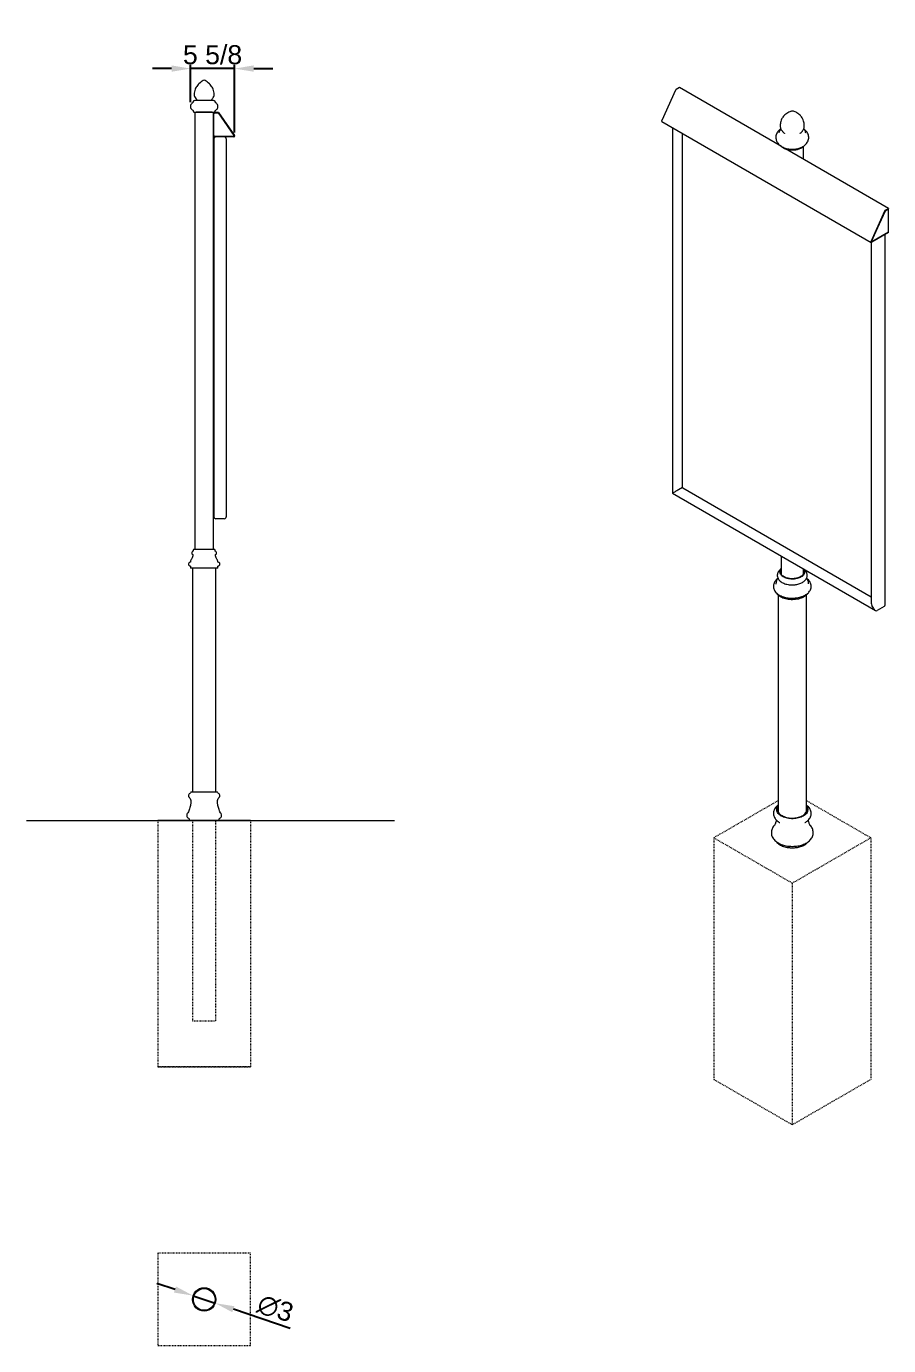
# Model space of a CAD drawing. Header units: inches. Extents: x -12 to 235, y -5 to 172.
# Drawn here: x 125 to 235.2, y 3 to 171.7 of the extents above; entities that cross this region are included whole.
import ezdxf

# ---------------------------------------------------------------- set-up
doc = ezdxf.new("R2010")
doc.units = ezdxf.units.IN
doc.linetypes.add('HIDDEN', pattern=[1.905, 1.27, -0.635])
for name, color, linetype, lineweight in [('ZANO_R', 7, 'Continuous', 0), ('ZANO_R_przerywana', 250, 'HIDDEN', 0), ('ZANO_W', 1, 'Continuous', 0)]:
    doc.layers.add(name, color=color, linetype=linetype, lineweight=lineweight)
doc.styles.get("Standard").update_dxf_attribs({"font": 'arial.ttf'})
doc.dimstyles.new('amerykanie', dxfattribs={"dimtxt": 50, "dimasz": 50, "dimexe": 0.5, "dimexo": 0.5, "dimgap": 1, "dimtad": 1, "dimdec": 0, "dimzin": 0, "dimlunit": 5, "dimtxsty": 'Standard', "dimcen": 0.09, "dimclrd": 1, "dimclre": 1, "dimclrt": 1, "dimazin": 0, "dimtfac": 1, "dimtdec": 0, "dimtmove": 0, "dimatfit": 3, "dimfxl": 1, "dimtzin": 0, "dimarcsym": 1})

# ---------------------------------------------------------------- blocks, each defined once
blk = doc.blocks.new('*D382')
at = {"layer": 'ZANO_W', "color": 1, "lineweight": -2}
for p, q in [((143.51, 166.32), (141.07, 166.32)), ((145.95, 162.02), (145.95, 166.82)), ((151.58, 166.32), (145.95, 166.32)), ((151.58, 158.14), (151.58, 166.82)), ((154.02, 166.32), (156.45, 166.32))]:
    blk.add_line(p, q, dxfattribs=at)
at = {"layer": 'ZANO_W', "color": 1}
for points in [[(143.51, 165.92), (143.51, 166.73), (145.95, 166.32)], [(154.02, 166.73), (154.02, 165.92), (151.58, 166.32)]]:
    blk.add_solid(points, dxfattribs=at)
at = {"layer": 'ZANO_W', "color": 1, "insert": (148.76, 168.08), "char_height": 2.438, "attachment_point": 5}
blk.add_mtext('5 5/8', dxfattribs=at)
blk = doc.blocks.new('*D383')
at = {"layer": 'ZANO_W', "color": 1, "lineweight": -2}
for p, q in [((143.96, 10.2), (141.65, 10.98)), ((146.27, 9.42), (149.11, 8.46)), ((158.7, 5.22), (151.42, 7.68))]:
    blk.add_line(p, q, dxfattribs=at)
at = {"layer": 'ZANO_W', "color": 1}
for points in [[(143.83, 9.82), (144.09, 10.59), (146.27, 9.42)], [(151.55, 8.07), (151.29, 7.3), (149.11, 8.46)]]:
    blk.add_solid(points, dxfattribs=at)
at = {"layer": 'ZANO_W', "color": 1, "insert": (156.79, 7.78), "char_height": 2.438, "attachment_point": 5, "rotation": 341.3428}
blk.add_mtext('∅3', dxfattribs=at)

msp = doc.modelspace()

# ---------------------------------------------------------------- linework, layer by layer
at = {"layer": 'ZANO_R'}
for p, q in [((208.46027, 163.89244), (208.04079, 163.65028)), ((221.52036, 156.35301), (208.46027, 163.89244)), ((148.86361, 162.22663), (146.51266, 162.22663)), ((207.96683, 163.56312), (206.2203, 159.67453)), ((146.50093, 160.73352), (146.50093, 104.81901)), ((146.50093, 160.73352), (148.87533, 160.73352)), ((146.6568, 160.7341), (146.6568, 160.73352)), ((146.85585, 160.7341), (146.6568, 160.7341)), ((148.71947, 160.7341), (146.85585, 160.7341)), ((148.71947, 160.73352), (148.71947, 160.7341)), ((148.87533, 104.81901), (148.87533, 160.73352)), ((148.9344, 160.73352), (148.9344, 160.67445)), ((148.9344, 160.73352), (149.42834, 160.73352)), ((148.9344, 160.67445), (149.42834, 160.67445)), ((148.9344, 157.76392), (148.9344, 160.54588)), ((148.93747, 160.66696), (149.43359, 160.66696)), ((148.93747, 157.64285), (148.93747, 160.66696)), ((149.46705, 160.65431), (151.52363, 157.7172)), ((149.4723, 160.64681), (151.48892, 157.76677)), ((149.51543, 160.68818), (151.57201, 157.75108)), ((206.23042, 159.54684), (232.98249, 144.1032)), ((207.58244, 158.76634), (207.58244, 112.02766)), ((148.93281, 157.58378), (148.93281, 157.64285)), ((151.48492, 157.64285), (148.93281, 157.64285)), ((151.48492, 157.58378), (148.93281, 157.58378)), ((148.9344, 157.33177), (148.9344, 109.00904)), ((151.42441, 157.64285), (148.93747, 157.64285)), ((150.50945, 157.33177), (150.50945, 109.00904)), ((208.82811, 158.04723), (208.82811, 112.82413)), ((221.46885, 156.39521), (221.46885, 156.38275)), ((235.21234, 148.4488), (222.00989, 156.07041)), ((224.32052, 154.73651), (224.32052, 156.39586)), ((234.79287, 148.20664), (235.21234, 148.4488)), ((235.21234, 148.4488), (235.21234, 148.39087)), ((232.97237, 144.23089), (234.71891, 148.11948)), ((233.01346, 144.22139), (234.76, 148.10998)), ((234.75554, 148.10005), (233.04294, 144.28702)), ((235.20973, 148.38201), (234.78841, 148.13879)), ((234.79287, 148.14871), (235.21234, 148.39087)), ((235.20336, 148.38569), (235.20973, 148.38201)), ((235.20973, 145.41635), (235.20973, 148.38201)), ((235.2137, 145.41864), (233.04633, 144.16745)), ((235.2137, 145.36072), (233.04633, 144.10952)), ((233.09772, 144.19711), (235.20973, 145.41635)), ((234.75258, 97.74229), (234.75258, 145.09452)), ((235.20973, 145.42093), (235.2137, 145.41864)), ((235.2137, 145.36072), (235.2137, 145.41864)), ((232.99691, 144.098), (232.99691, 97.98374)), ((233.01095, 144.21522), (233.05043, 144.19243)), ((207.58244, 112.02766), (233.54036, 97.04247)), ((207.91185, 112.2179), (207.67109, 112.07887)), ((208.84771, 112.7582), (208.33989, 112.46504)), ((208.89499, 112.70829), (232.99691, 98.79455)), ((150.25744, 108.75703), (149.18641, 108.75703)), ((149.00041, 104.81901), (146.37586, 104.81901)), ((221.46885, 104.01121), (221.46885, 101.70196)), ((149.44694, 102.45643), (145.92933, 102.45643)), ((146.18986, 102.45643), (146.18986, 73.82977)), ((149.18641, 73.82977), (149.18641, 102.45643)), ((224.32052, 101.70196), (224.32052, 102.36497)), ((221.09525, 98.99216), (221.09525, 71.30195)), ((224.69413, 71.30195), (224.69413, 98.99216)), ((233.32632, 97.26841), (233.08556, 97.68543)), ((234.66393, 97.54636), (233.75436, 97.02127)), ((146.03466, 73.82977), (149.34161, 73.82977)), ((124.95156, 70.16777), (172.03079, 70.16777)), ((141.78167, 70.16777), (153.5946, 70.16777)), ((153.5946, 70.16777), (141.78167, 70.16777)), ((149.18641, 70.16777), (146.19161, 70.16777))]:
    msp.add_line(p, q, dxfattribs=at)
at = {"layer": 'ZANO_R', "flags": 128}
for points in [[(147.68813, 164.8487), (147.57721, 164.80552), (147.44825, 164.73352), (147.30741, 164.63654), (147.16086, 164.51845), (147.01477, 164.38312), (146.91411, 164.27803), (146.81907, 164.16751), (146.73191, 164.05299), (146.65485, 163.93585), (146.58977, 163.81652), (146.53301, 163.68127), (146.47844, 163.50948), (146.44104, 163.3534), (146.4148, 163.18931), (146.40564, 163.0271), (146.41946, 162.87669), (146.46192, 162.74779), (146.53083, 162.62722), (146.61467, 162.50738), (146.66209, 162.45058), (146.70025, 162.39279), (146.71206, 162.34983), (146.70987, 162.311), (146.69647, 162.27872), (146.67418, 162.25377), (146.64522, 162.23762), (146.60282, 162.22829), (146.55664, 162.22628)], [(148.81963, 162.22628), (148.77345, 162.22829), (148.73105, 162.23762), (148.70209, 162.25377), (148.6798, 162.27872), (148.6664, 162.311), (148.66687, 162.36553), (148.69545, 162.4266), (148.74665, 162.48892), (148.79963, 162.55802), (148.84354, 162.62418), (148.91272, 162.74448), (148.95869, 162.88683), (148.97067, 163.03558), (148.96079, 163.19519), (148.93464, 163.35629), (148.89783, 163.50948), (148.84325, 163.68127), (148.78649, 163.81652), (148.72142, 163.93585), (148.64436, 164.05299), (148.55719, 164.16751), (148.46216, 164.27803), (148.3615, 164.38312), (148.2154, 164.51845), (148.06886, 164.63654), (147.92802, 164.73352), (147.79906, 164.80552), (147.68813, 164.8487)], [(146.51266, 162.22663), (146.42313, 162.21842), (146.35176, 162.19042), (146.29439, 162.13623), (146.26228, 162.06015), (146.256, 162.01462), (146.24806, 161.97026), (146.23027, 161.94923), (146.20137, 161.93336), (146.16451, 161.91719), (146.10843, 161.88569), (146.05128, 161.83093), (146.00068, 161.74683), (145.95128, 161.59805), (145.94126, 161.43936), (145.95956, 161.33377), (145.99907, 161.23296), (146.04843, 161.14881), (146.09462, 161.09049), (146.13606, 161.05367), (146.17225, 161.03271), (146.21982, 161.01767), (146.24423, 161.00875), (146.25254, 160.99936), (146.25703, 160.9844), (146.25985, 160.96412), (146.26657, 160.92522), (146.28398, 160.8783), (146.30581, 160.84373), (146.33883, 160.80736), (146.38634, 160.7706), (146.46269, 160.74561), (146.56401, 160.7375), (146.6568, 160.7341)], [(148.71947, 160.7341), (148.81225, 160.7375), (148.91358, 160.74561), (148.98993, 160.7706), (149.03744, 160.80736), (149.07045, 160.84373), (149.09229, 160.8783), (149.1097, 160.92522), (149.11642, 160.96412), (149.11924, 160.9844), (149.12373, 160.99936), (149.13204, 161.00875), (149.14618, 161.01494), (149.16516, 161.01979), (149.20402, 161.03271), (149.24021, 161.05367), (149.28165, 161.09049), (149.32784, 161.14881), (149.3772, 161.23296), (149.4167, 161.33377), (149.43501, 161.43936), (149.42499, 161.59805), (149.37558, 161.74683), (149.32498, 161.83093), (149.26784, 161.88569), (149.21176, 161.91719), (149.1749, 161.93336), (149.14599, 161.94923), (149.12821, 161.97026), (149.12027, 162.01462), (149.11399, 162.06015), (149.08188, 162.13623), (149.0245, 162.19042), (148.95314, 162.21842), (148.86361, 162.22663)], [(148.93747, 160.573), (148.93672, 160.5695), (148.9344, 160.54588)], [(223.88513, 158.04225), (223.88562, 158.04263), (223.88738, 158.04395), (223.89037, 158.04622), (223.89439, 158.04927), (223.90088, 158.05424), (223.91204, 158.0629), (224.00918, 158.14557), (224.09621, 158.23284), (224.1445, 158.28762), (224.17972, 158.33046), (224.20071, 158.35695), (224.22169, 158.38424), (224.24891, 158.42168), (224.28496, 158.47639), (224.32777, 158.55285), (224.36721, 158.64275), (224.39679, 158.73445), (224.41736, 158.82752), (224.42992, 158.92318), (224.43492, 159.02254), (224.43248, 159.12589), (224.42249, 159.23465), (224.40438, 159.35024), (224.37717, 159.47409), (224.33934, 159.60775), (224.28838, 159.75297), (224.24558, 159.85581), (224.2004, 159.94982), (224.14775, 160.04371), (224.0792, 160.14695), (224.00361, 160.24394), (223.92485, 160.33204), (223.82938, 160.42559), (223.7258, 160.51422), (223.61462, 160.59716), (223.49674, 160.67316), (223.37311, 160.74077), (223.2441, 160.79836), (223.12513, 160.83893), (223.04459, 160.85857), (222.99597, 160.86687), (222.96463, 160.87064), (222.93289, 160.8731), (222.89469, 160.87415), (222.843, 160.87222), (222.82104, 160.87026), (222.78007, 160.86489), (222.73027, 160.85555), (222.6614, 160.83811), (222.56472, 160.80586), (222.43969, 160.75222), (222.30631, 160.68124), (222.177, 160.59872), (222.05477, 160.50714), (221.95278, 160.41895), (221.84896, 160.31549), (221.76517, 160.21889), (221.69738, 160.12899), (221.63135, 160.02652), (221.57833, 159.9289), (221.53461, 159.83494), (221.49171, 159.72863), (221.43841, 159.5698), (221.40185, 159.43094), (221.37687, 159.30397), (221.36159, 159.18667), (221.35483, 159.07706), (221.35598, 158.97334), (221.36492, 158.87382), (221.38192, 158.77772), (221.4076, 158.68409), (221.44313, 158.59184), (221.48836, 158.50327), (221.52941, 158.43775), (221.56098, 158.39322), (221.58334, 158.36378), (221.60201, 158.34004), (221.62333, 158.31356), (221.66366, 158.26575), (221.71776, 158.20675), (221.79905, 158.12842), (221.85889, 158.07756), (221.88847, 158.05426), (221.89613, 158.0484), (221.90005, 158.04543), (221.90248, 158.04359), (221.90399, 158.04245), (221.90439, 158.04214)], [(206.23042, 159.54684), (206.22836, 159.54811), (206.21417, 159.56305), (206.2059, 159.58496), (206.20416, 159.61223), (206.20908, 159.64285), (206.2203, 159.67453)], [(221.40836, 158.60174), (221.40411, 158.59905), (221.30041, 158.52197), (221.2078, 158.44084), (221.12827, 158.35881), (221.05794, 158.27342), (220.99575, 158.18415), (220.93746, 158.08357), (220.88227, 157.96345), (220.83959, 157.83743), (220.8106, 157.70678), (220.79629, 157.57312), (220.79738, 157.43811), (220.81439, 157.30308), (220.84341, 157.18335), (220.88536, 157.06628), (220.93494, 156.96209), (220.99251, 156.86445), (221.05949, 156.76936), (221.14584, 156.66601), (221.23336, 156.57744), (221.33996, 156.48631), (221.45894, 156.40116), (221.58311, 156.32665), (221.71255, 156.26133), (221.8471, 156.2044), (221.98604, 156.15549), (222.12825, 156.11445), (222.27185, 156.08126), (222.41311, 156.05599), (222.55089, 156.03793), (222.65041, 156.02875), (222.75279, 156.02259), (222.89469, 156.01947)], [(222.89469, 156.01947), (223.06896, 156.02418), (223.13959, 156.0288), (223.25585, 156.03986), (223.37484, 156.05577), (223.50015, 156.07777), (223.62779, 156.10604), (223.75573, 156.14079), (223.88228, 156.18213), (224.00613, 156.23015), (224.1263, 156.28497), (224.24207, 156.34682), (224.35296, 156.41613), (224.45851, 156.49348), (224.55712, 156.57847), (224.64493, 156.66754), (224.72082, 156.75762), (224.80064, 156.87033), (224.85812, 156.96905), (224.90799, 157.07589), (224.94682, 157.18622), (224.97561, 157.30649), (224.99139, 157.42951), (224.99385, 157.55513), (224.98245, 157.68296), (224.95657, 157.81219), (224.91543, 157.94201), (224.8582, 158.07138), (224.79299, 158.18515), (224.72461, 158.28234), (224.64725, 158.37408), (224.55618, 158.46445), (224.45223, 158.55073), (224.37962, 158.60133)], [(224.61259, 158.08712), (224.61261, 158.08692), (224.61255, 158.08758), (224.61246, 158.08857), (224.61235, 158.0898), (224.6122, 158.09144), (224.61199, 158.09364), (224.61165, 158.09728), (224.6109, 158.10473), (224.60876, 158.12332), (224.60269, 158.1634), (224.57901, 158.26148), (224.54254, 158.35804), (224.49301, 158.45214), (224.43065, 158.54262), (224.3593, 158.62472)], [(148.9344, 157.76392), (148.93672, 157.7403), (148.93747, 157.7368)], [(221.48443, 156.38586), (221.53569, 156.339), (221.63382, 156.26462), (221.74194, 156.19625), (221.85907, 156.13446), (221.98403, 156.07973), (222.11069, 156.03408), (222.22647, 155.99984), (222.34579, 155.97125), (222.46069, 155.9496), (222.58128, 155.93268), (222.67071, 155.92378), (222.76505, 155.91765), (222.89469, 155.91457)], [(222.89469, 155.91457), (223.05651, 155.91937), (223.12113, 155.92398), (223.22684, 155.93494), (223.33336, 155.95038), (223.44353, 155.97124), (223.5528, 155.99716), (223.65778, 156.02739), (223.7573, 156.06134), (223.87632, 156.10952), (223.98928, 156.16415), (224.09587, 156.22536), (224.19468, 156.29266), (224.28454, 156.36549), (224.30726, 156.38757)], [(232.97237, 144.23089), (232.96116, 144.1992), (232.95624, 144.16859), (232.95797, 144.14132), (232.96624, 144.11941), (232.98043, 144.10447), (232.99949, 144.09761), (233.02201, 144.09934), (233.04633, 144.10952)], [(233.01346, 144.22139), (233.00848, 144.2073), (233.00629, 144.1937), (233.00706, 144.18158), (233.01074, 144.17184), (233.01704, 144.1652), (233.02551, 144.16215), (233.03552, 144.16292), (233.04633, 144.16745)], [(233.04294, 144.28702), (233.03463, 144.26354), (233.03098, 144.24087), (233.03227, 144.22067), (233.0384, 144.20444), (233.04891, 144.19337), (233.06303, 144.18829), (233.07971, 144.18957), (233.09772, 144.19711)], [(146.37586, 104.81901), (146.32934, 104.80969), (146.31635, 104.80552), (146.30736, 104.8003), (146.3017, 104.78998), (146.30057, 104.77948), (146.29977, 104.7709), (146.29518, 104.74186), (146.28643, 104.69203), (146.27788, 104.64705), (146.26787, 104.61973), (146.24663, 104.59898), (146.20831, 104.57939), (146.16983, 104.55659), (146.13734, 104.52425), (146.10507, 104.46097), (146.0929, 104.38903), (146.10044, 104.31802), (146.12732, 104.25754), (146.17307, 104.21708), (146.22244, 104.1852), (146.24943, 104.13453), (146.25663, 104.07638), (146.25064, 104.01889), (146.21283, 103.87348), (146.16986, 103.76764), (146.12331, 103.68572), (146.07438, 103.6119), (146.02428, 103.53034), (145.97435, 103.42533), (145.95811, 103.37372), (145.95377, 103.32336), (145.95477, 103.28651), (145.95066, 103.25276), (145.9426, 103.23618), (145.92814, 103.22277), (145.87828, 103.2061), (145.82097, 103.18913), (145.7726, 103.16182), (145.7048, 103.083), (145.67468, 102.98655), (145.68117, 102.89002), (145.72322, 102.81099), (145.77041, 102.77643), (145.83051, 102.75377), (145.8898, 102.73061), (145.90949, 102.71534), (145.91897, 102.69714), (145.92384, 102.6812), (145.9284, 102.66132), (145.93043, 102.63619), (145.93073, 102.60019), (145.93018, 102.54295), (145.92933, 102.45643)], [(149.44694, 102.45643), (149.44609, 102.54295), (149.44554, 102.60019), (149.44584, 102.63619), (149.44786, 102.66132), (149.45242, 102.6812), (149.45729, 102.69714), (149.46677, 102.71534), (149.48646, 102.73061), (149.54575, 102.75377), (149.60586, 102.77643), (149.65305, 102.81099), (149.69509, 102.89002), (149.70159, 102.98655), (149.67147, 103.083), (149.60366, 103.16182), (149.5553, 103.18913), (149.49799, 103.2061), (149.44813, 103.22277), (149.43367, 103.23618), (149.4256, 103.25276), (149.42162, 103.29629), (149.4222, 103.34453), (149.40192, 103.42533), (149.35199, 103.53034), (149.30189, 103.6119), (149.25296, 103.68572), (149.20641, 103.76764), (149.16344, 103.87348), (149.12563, 104.01889), (149.11964, 104.07638), (149.12683, 104.13453), (149.15383, 104.1852), (149.2032, 104.21708), (149.24895, 104.25754), (149.27583, 104.31802), (149.28337, 104.38903), (149.2712, 104.46097), (149.23893, 104.52425), (149.19611, 104.5637), (149.14903, 104.58862), (149.12391, 104.6028), (149.1084, 104.61973), (149.09971, 104.64194), (149.09249, 104.67628), (149.08536, 104.71904), (149.07989, 104.74785), (149.0765, 104.7709), (149.0757, 104.77948), (149.07457, 104.78998), (149.0689, 104.8003), (149.05674, 104.80674), (149.03839, 104.81171), (149.00041, 104.81901)], [(221.31962, 102.23143), (221.30075, 102.21496), (221.22393, 102.13515), (221.15649, 102.05045), (221.09905, 101.96115), (221.05215, 101.86756), (221.01624, 101.7698), (220.9918, 101.66766), (220.97971, 101.56065), (220.98146, 101.44857), (220.99911, 101.33205), (221.02844, 101.23023), (221.07047, 101.13116), (221.12522, 101.03524), (221.19231, 100.94335), (221.27099, 100.85635), (221.3604, 100.77486), (221.45963, 100.69929), (221.56787, 100.62984), (221.68434, 100.56668), (221.80816, 100.51004), (221.93831, 100.46012), (222.07352, 100.41715), (222.21213, 100.38135), (222.35144, 100.35293), (222.48556, 100.33217), (222.60317, 100.31898), (222.69715, 100.3117), (222.80722, 100.30675), (222.89469, 100.30555)], [(221.23471, 101.99266), (221.23083, 101.97571), (221.22691, 101.95725), (221.22502, 101.94798), (221.22338, 101.93984), (221.2218, 101.93209), (221.22088, 101.92771), (221.22094, 101.92796)], [(221.46885, 102.41743), (221.43314, 102.38274), (221.37404, 102.31317), (221.3252, 102.24189), (221.28682, 102.16999), (221.25891, 102.09914), (221.24113, 102.03249), (221.23253, 101.97912), (221.2316, 101.9706), (221.23143, 101.96887), (221.23136, 101.96819), (221.23134, 101.96803), (221.23134, 101.96795), (221.23133, 101.96789), (221.23133, 101.96784), (221.23132, 101.96781), (221.23132, 101.96779), (221.23131, 101.96772), (221.23137, 101.96821)], [(224.32052, 102.33543), (224.36215, 102.27965), (224.41348, 102.19078), (224.44872, 102.09934), (224.46748, 102.0063), (224.46957, 101.91263), (224.45496, 101.81933), (224.42382, 101.7274), (224.37647, 101.6378), (224.31341, 101.55149), (224.23531, 101.46938), (224.143, 101.39234), (224.03745, 101.32119), (223.9198, 101.25668), (223.79127, 101.19949), (223.65325, 101.15024), (223.50718, 101.10944), (223.35462, 101.07753), (223.19718, 101.05484), (223.03654, 101.04162), (222.8744, 101.038), (222.71246, 101.04403), (222.55247, 101.05963), (222.39609, 101.08465), (222.24501, 101.11882), (222.10081, 101.16178), (221.96502, 101.21307), (221.83909, 101.27214), (221.72435, 101.33838), (221.62202, 101.41108), (221.53318, 101.48947), (221.45876, 101.57271), (221.39957, 101.65993), (221.35623, 101.7502), (221.3292, 101.84257), (221.31876, 101.93605), (221.32503, 102.02965), (221.34793, 102.12239), (221.38723, 102.21328), (221.44251, 102.30135), (221.46885, 102.33543)], [(221.84247, 101.34033), (221.73659, 101.40834), (221.64383, 101.48246), (221.56524, 101.56185), (221.50172, 101.64561), (221.45398, 101.7328), (221.42256, 101.82242), (221.40782, 101.91347), (221.40993, 102.0049), (221.42886, 102.09568), (221.4644, 102.18479), (221.46885, 102.19356)], [(221.46885, 101.9311), (221.44457, 101.87804), (221.4241, 101.81653)], [(224.32052, 102.19356), (224.35317, 102.11816), (224.37628, 102.0277), (224.38261, 101.93633), (224.37207, 101.84509), (224.3448, 101.75502), (224.3011, 101.66713), (224.24146, 101.58242), (224.16656, 101.50185), (224.07725, 101.42633), (223.97454, 101.35672), (223.85959, 101.29381), (223.73372, 101.2383), (223.59833, 101.19084), (223.45498, 101.15195), (223.30527, 101.12208), (223.15092, 101.10156), (222.99366, 101.09063), (222.83528, 101.08941), (222.67757, 101.09792), (222.52232, 101.11606), (222.37129, 101.14362), (222.22619, 101.18029), (222.08867, 101.22566), (221.96028, 101.27921), (221.84247, 101.34033)], [(222.89469, 100.30555), (223.06646, 100.31019), (223.13562, 100.31471), (223.24939, 100.32549), (223.36561, 100.34096), (223.48768, 100.36225), (223.61161, 100.3895), (223.7353, 100.42282), (223.85693, 100.46218), (223.97505, 100.50746), (224.08843, 100.5585), (224.19605, 100.61511), (224.29706, 100.67706), (224.39074, 100.74416), (224.47645, 100.81625), (224.55364, 100.89317), (224.6217, 100.97472), (224.68012, 101.06069), (224.72836, 101.15081), (224.76599, 101.24488), (224.79262, 101.34297), (224.80767, 101.44558), (224.81, 101.55343), (224.79775, 101.66668), (224.77268, 101.77132), (224.73474, 101.87322), (224.684, 101.97205), (224.62058, 102.06723), (224.545, 102.15784), (224.47096, 102.23047)], [(224.36527, 101.81653), (224.3354, 101.90026), (224.32052, 101.9311)], [(224.55808, 101.96749), (224.55809, 101.96745), (224.55806, 101.96768), (224.55806, 101.96776), (224.55805, 101.96779), (224.55805, 101.96782), (224.55805, 101.96787), (224.55804, 101.96792), (224.55803, 101.96799), (224.55802, 101.96809), (224.55801, 101.96825), (224.55797, 101.96858), (224.55789, 101.96946), (224.55754, 101.97283), (224.55476, 101.99525), (224.53698, 102.07796), (224.51059, 102.15189), (224.4708, 102.23078), (224.41918, 102.30802)], [(224.5682, 101.92893), (224.56843, 101.928), (224.56741, 101.93291), (224.56563, 101.94166), (224.56375, 101.95097), (224.56191, 101.95997), (224.55961, 101.97083), (224.55558, 101.98885), (224.55551, 101.98914)], [(221.04694, 101.12191), (221.03004, 101.11003), (220.92681, 101.02599), (220.83253, 100.93648), (220.74789, 100.84177), (220.67354, 100.74216), (220.61007, 100.63799), (220.55804, 100.52959), (220.51796, 100.41719), (220.49039, 100.30092), (220.47612, 100.18088), (220.47619, 100.05726), (220.49197, 99.93052), (220.5201, 99.8169), (220.56132, 99.7054), (220.61558, 99.59655), (220.68265, 99.49106), (220.76205, 99.3897), (220.85313, 99.29316), (220.95516, 99.20195), (221.06736, 99.11646), (221.18893, 99.03703), (221.31914, 98.96387), (221.45719, 98.89719), (221.60222, 98.83721), (221.75326, 98.78414), (221.90913, 98.73818), (222.06833, 98.6995), (222.22854, 98.66829), (222.3851, 98.64475), (222.53179, 98.62862), (222.63716, 98.62045), (222.75224, 98.61473), (222.89469, 98.61222)], [(221.06398, 101.14647), (221.06344, 101.14579), (220.99266, 101.04335), (220.95188, 100.97544), (220.92648, 100.92882), (220.89545, 100.86477), (220.86025, 100.77574), (220.83386, 100.68388), (220.8166, 100.58233), (220.81164, 100.4957), (220.812, 100.46027), (220.81257, 100.44396), (220.81281, 100.4384), (220.81294, 100.43554), (220.81303, 100.43362), (220.8131, 100.43213), (220.81315, 100.43113), (220.81316, 100.43081)], [(222.89469, 98.61222), (223.08841, 98.61687), (223.16651, 98.62139), (223.29527, 98.63223), (223.4273, 98.64779), (223.56665, 98.66929), (223.70901, 98.69689), (223.85218, 98.73077), (223.99426, 98.77096), (224.13371, 98.81741), (224.26923, 98.86999), (224.39974, 98.92855), (224.52427, 98.9929), (224.64201, 99.06286), (224.75223, 99.1382), (224.85429, 99.21875), (224.9476, 99.3043), (225.03156, 99.39463), (225.10563, 99.48951), (225.16931, 99.58869), (225.22209, 99.69189), (225.26354, 99.79886), (225.29321, 99.90946), (225.31057, 100.02374), (225.31485, 100.14181), (225.30493, 100.2637), (225.2794, 100.3889), (225.23672, 100.51646), (225.18449, 100.62835), (225.11918, 100.7372), (225.04111, 100.84223), (224.95085, 100.94262), (224.84916, 101.03764), (224.74229, 101.12245)], [(224.97623, 100.4311), (224.97623, 100.43105), (224.97628, 100.43234), (224.97635, 100.4339), (224.97646, 100.43608), (224.97658, 100.4388), (224.97676, 100.44299), (224.97707, 100.45096), (224.9776, 100.46994), (224.97727, 100.51825), (224.97029, 100.60292), (224.95002, 100.70625), (224.92364, 100.79134), (224.89163, 100.86985), (224.85929, 100.93569), (224.83379, 100.98194), (224.8065, 101.02773), (224.73196, 101.1377), (224.72565, 101.14574)], [(224.90969, 99.26494), (224.85518, 99.17686), (224.7768, 99.07723), (224.68326, 98.98207), (224.57532, 98.89212), (224.45385, 98.80813), (224.31982, 98.73076), (224.17432, 98.66063), (224.01852, 98.59832), (223.85367, 98.54432), (223.6811, 98.49907), (223.50219, 98.46293), (223.3184, 98.4362), (223.13119, 98.41908), (222.94208, 98.41172), (222.75259, 98.41417), (222.56424, 98.42643), (222.37856, 98.44837), (222.19703, 98.47984), (222.02111, 98.52058), (221.85223, 98.57025), (221.69174, 98.62847), (221.54094, 98.69475), (221.40104, 98.76858), (221.27316, 98.84934), (221.15834, 98.9364), (221.0575, 99.02904), (220.97145, 99.12654), (220.90088, 99.22809), (220.88378, 99.25751)], [(146.03466, 73.82977), (146.00673, 73.82058), (145.98659, 73.80554), (145.97235, 73.78628), (145.94621, 73.7194), (145.90959, 73.66898), (145.85459, 73.63668), (145.776, 73.58947), (145.71739, 73.51764), (145.68464, 73.42796), (145.67769, 73.32041), (145.70122, 73.22191), (145.75107, 73.14247), (145.81506, 73.07383), (145.89902, 72.97968), (145.95831, 72.86833), (145.98214, 72.74586), (145.97842, 72.57166), (145.97231, 72.43617), (145.96653, 72.33036), (145.95809, 72.24046), (145.94584, 72.16216), (145.92693, 72.07571), (145.8992, 71.97122), (145.86052, 71.8388), (145.80873, 71.66854), (145.77389, 71.5552), (145.73339, 71.427), (145.67929, 71.29584), (145.60071, 71.17978), (145.53379, 71.09395), (145.48726, 70.99524), (145.46315, 70.88734), (145.4623, 70.77718), (145.48331, 70.68468), (145.52701, 70.60006), (145.59536, 70.53263), (145.68286, 70.4842), (145.73677, 70.45015), (145.77442, 70.40372), (145.78834, 70.3384), (145.79114, 70.28337), (145.79769, 70.23155), (145.80528, 70.2092), (145.81729, 70.19049), (145.83489, 70.17637), (145.85923, 70.16777)], [(149.51704, 70.16777), (149.54138, 70.17637), (149.55898, 70.19049), (149.57099, 70.2092), (149.57858, 70.23155), (149.58513, 70.28337), (149.58793, 70.3384), (149.60185, 70.40372), (149.63949, 70.45015), (149.69341, 70.4842), (149.78091, 70.53263), (149.84925, 70.60006), (149.89296, 70.68468), (149.91397, 70.77718), (149.90823, 70.91975), (149.86439, 71.05532), (149.78345, 71.17034), (149.70159, 71.28702), (149.64525, 71.4201), (149.59209, 71.58865), (149.54843, 71.73095), (149.51258, 71.84939), (149.47532, 71.97744), (149.44853, 72.07905), (149.43015, 72.1636), (149.41817, 72.24046), (149.40974, 72.33036), (149.40396, 72.43617), (149.39785, 72.57166), (149.39413, 72.74586), (149.41795, 72.86833), (149.47725, 72.97968), (149.5612, 73.07383), (149.62519, 73.14247), (149.67505, 73.22191), (149.69858, 73.32041), (149.69163, 73.42796), (149.65888, 73.51764), (149.60027, 73.58947), (149.52168, 73.63668), (149.46668, 73.66898), (149.43006, 73.7194), (149.40392, 73.78628), (149.38968, 73.80554), (149.36953, 73.82058), (149.34161, 73.82977)], [(221.09525, 72.14833), (221.02155, 72.09499), (220.9208, 72.01049), (220.82889, 71.92049), (220.74648, 71.82524), (220.6742, 71.72505), (220.61259, 71.62032), (220.56209, 71.51137), (220.523, 71.39827), (220.49573, 71.28076), (220.48102, 71.15846), (220.48011, 71.03138), (220.4946, 70.90038), (220.52116, 70.78385), (220.56033, 70.67017), (220.61304, 70.55779), (220.68546, 70.43883), (220.76919, 70.32888), (220.86346, 70.22651), (220.96491, 70.13325), (221.0684, 70.05111), (221.16515, 69.9834), (221.22936, 69.94238), (221.26554, 69.92044), (221.28106, 69.91124), (221.28872, 69.90674), (221.29288, 69.9043), (221.29549, 69.90278), (221.2963, 69.9023)], [(221.09525, 72.09361), (221.06354, 72.06072), (220.99974, 71.98224), (220.94629, 71.90319), (220.90434, 71.82783), (220.88378, 71.78455), (220.87613, 71.76713), (220.87339, 71.76072), (220.8721, 71.75769), (220.87138, 71.75597), (220.87081, 71.75464), (220.87046, 71.7538), (220.87029, 71.7534), (220.8703, 71.75343)], [(224.69413, 72.04237), (224.71132, 72.02051), (224.77758, 71.92177), (224.82778, 71.81993), (224.86148, 71.71584), (224.87841, 71.6104), (224.87841, 71.50451), (224.86148, 71.39908), (224.82778, 71.29499), (224.77758, 71.19314), (224.71132, 71.0944), (224.62956, 70.99961), (224.533, 70.90958), (224.42246, 70.82508), (224.29889, 70.74683), (224.16333, 70.67549), (224.01696, 70.61168), (223.86101, 70.55594), (223.69681, 70.50874), (223.52577, 70.47049), (223.34935, 70.44151), (223.16904, 70.42205), (222.9864, 70.41228), (222.80297, 70.41228), (222.62033, 70.42205), (222.44003, 70.44151), (222.2636, 70.47049), (222.09256, 70.50874), (221.92837, 70.55594), (221.77242, 70.61168), (221.62604, 70.67549), (221.49049, 70.74683), (221.36691, 70.82508), (221.25637, 70.90958), (221.15981, 70.99961), (221.07805, 71.0944), (221.01179, 71.19314), (220.96159, 71.29499), (220.92789, 71.39908), (220.91097, 71.50451), (220.91097, 71.6104), (220.92789, 71.71584), (220.96159, 71.81993), (221.01179, 71.92177), (221.07805, 72.02051), (221.09525, 72.04237)], [(221.09525, 71.81296), (221.06727, 71.73486), (221.04634, 71.63377), (221.04214, 71.532), (221.05472, 71.43046), (221.08396, 71.33007), (221.12961, 71.23173), (221.19123, 71.13635), (221.26829, 71.04478), (221.36007, 70.95785), (221.46575, 70.87636), (221.58437, 70.80103)], [(221.06482, 71.3887), (221.06727, 71.39734), (221.09525, 71.47545)], [(221.58437, 70.80103), (221.71485, 70.73255), (221.85603, 70.67154), (222.0066, 70.61856), (222.16523, 70.57407), (222.33045, 70.5385), (222.50079, 70.51215), (222.67469, 70.49527), (222.85059, 70.48801), (223.02688, 70.49043), (223.20198, 70.50251), (223.3743, 70.52415), (223.54227, 70.55515), (223.70438, 70.59523), (223.85915, 70.64401), (224.00519, 70.70107), (224.14117, 70.76589), (224.26587, 70.83788), (224.37815, 70.91638), (224.47699, 71.00068), (224.5615, 71.09003), (224.63092, 71.18362), (224.68462, 71.28058), (224.7221, 71.38006), (224.74304, 71.48114), (224.74723, 71.58292), (224.73465, 71.68446), (224.70541, 71.78485), (224.69413, 71.81296)], [(224.49346, 69.90253), (224.4932, 69.90238), (224.49478, 69.9033), (224.49775, 69.90504), (224.50243, 69.90778), (224.50972, 69.91207), (224.52342, 69.92019), (224.55447, 69.93897), (224.61037, 69.97431), (224.69326, 70.03091), (224.79752, 70.11075), (224.90571, 70.20673), (225.00506, 70.31118), (225.09123, 70.42064), (225.16316, 70.5338), (225.2202, 70.64896), (225.26083, 70.75911), (225.2894, 70.87136), (225.30626, 70.9884), (225.31041, 71.11083), (225.30025, 71.2387), (225.27396, 71.37067), (225.23652, 71.48777), (225.18624, 71.60192), (225.12306, 71.71285), (225.0471, 71.81991), (224.95886, 71.92221), (224.85918, 72.01892), (224.74898, 72.10946), (224.69413, 72.14793)], [(224.91899, 71.75363), (224.91901, 71.75358), (224.91865, 71.75444), (224.91815, 71.7556), (224.91744, 71.75729), (224.91655, 71.75938), (224.91517, 71.76263), (224.91253, 71.76879), (224.90609, 71.78345), (224.88581, 71.82629), (224.84062, 71.90719), (224.77801, 71.99762), (224.70501, 72.08363), (224.69413, 72.0943)], [(224.69413, 71.47545), (224.70541, 71.44733), (224.72456, 71.3887)], [(220.65197, 69.6188), (220.57484, 69.53603), (220.49619, 69.43709), (220.42262, 69.32696), (220.36057, 69.2136), (220.30978, 69.0973), (220.26999, 68.9782), (220.23905, 68.84519), (220.22124, 68.70263), (220.21875, 68.57383), (220.22921, 68.44621), (220.25266, 68.32), (220.28917, 68.19552), (220.3386, 68.07382), (220.40092, 67.95527), (220.47618, 67.84029), (220.56407, 67.72964), (220.66394, 67.62419), (220.77495, 67.52466), (220.8962, 67.43154), (221.02671, 67.34519), (221.16566, 67.26581), (221.31227, 67.19349), (221.46568, 67.12838), (221.625, 67.07058), (221.78918, 67.02022), (221.9569, 66.97741), (222.12626, 66.94229), (222.29384, 66.91499), (222.45073, 66.89579), (222.57947, 66.88445), (222.69404, 66.87764), (222.89469, 66.87302)], [(220.83649, 70.2558), (220.83414, 70.21354), (220.8313, 70.16888), (220.82852, 70.13453), (220.82609, 70.11251), (220.82381, 70.09746), (220.82004, 70.07969), (220.81458, 70.05939), (220.80524, 70.02913), (220.78959, 69.98296), (220.7677, 69.92223), (220.73649, 69.83888), (220.69012, 69.7177), (220.65579, 69.6287), (220.63948, 69.58645), (220.62883, 69.55894), (220.6207, 69.53849), (220.61583, 69.52684), (220.61531, 69.52564)], [(222.89469, 66.87302), (223.09695, 66.87772), (223.17915, 66.88232), (223.31428, 66.89334), (223.45313, 66.9092), (223.59995, 66.93115), (223.75031, 66.9594), (223.90197, 66.99414), (224.05303, 67.03547), (224.20194, 67.08338), (224.34741, 67.13781), (224.48835, 67.19867), (224.6238, 67.26585), (224.75292, 67.33924), (224.87495, 67.4187), (224.98921, 67.50411), (225.09502, 67.59532), (225.19165, 67.69208), (225.27847, 67.79411), (225.35486, 67.90102), (225.42031, 68.01238), (225.47445, 68.12783), (225.51708, 68.24737), (225.54787, 68.37138), (225.56596, 68.49777), (225.57118, 68.62602), (225.56332, 68.75599), (225.54197, 68.88764), (225.50649, 69.02083), (225.46097, 69.14332), (225.40306, 69.26357), (225.33218, 69.38131), (225.2483, 69.49549), (225.16017, 69.59623), (225.13743, 69.61875)], [(225.17454, 69.52459), (225.17466, 69.52435), (225.17186, 69.53078), (225.16492, 69.54782), (225.15623, 69.57004), (225.14478, 69.5997), (225.13091, 69.63563), (225.07214, 69.78833), (225.03382, 69.8895), (225.00808, 69.95961), (224.99067, 70.0094), (224.97832, 70.04757), (224.97123, 70.07223), (224.96727, 70.08871), (224.9641, 70.10658), (224.96184, 70.12478), (224.95936, 70.15174), (224.95649, 70.19273), (224.95334, 70.24699), (224.95284, 70.25628)], [(220.8189, 67.49091), (220.8573, 67.4394), (220.93888, 67.34925), (221.03155, 67.26336), (221.13472, 67.18216), (221.24777, 67.10606), (221.36999, 67.03545), (221.50058, 66.9707), (221.63867, 66.91214), (221.78326, 66.86007), (221.93315, 66.81479), (222.08682, 66.77653), (222.242, 66.74554), (222.39425, 66.72205), (222.53826, 66.70579), (222.64174, 66.69757), (222.75297, 66.69187), (222.89469, 66.68927)], [(222.89469, 66.68927), (223.08409, 66.69391), (223.16001, 66.6984), (223.28519, 66.70913), (223.41344, 66.72453), (223.54865, 66.74576), (223.68658, 66.773), (223.82502, 66.80638), (223.96205, 66.84589), (224.09609, 66.89143), (224.22581, 66.94283), (224.35004, 66.99983), (224.46779, 67.06214), (224.57819, 67.12942), (224.68048, 67.20129), (224.77402, 67.27736), (224.85827, 67.35717), (224.93279, 67.44027), (224.96982, 67.48961)]]:
    msp.add_lwpolyline(points, dxfattribs=at)
at = {"layer": 'ZANO_R'}
for radius in [1.49827, 1.49827, 1.38408]:
    msp.add_circle((147.68813, 8.94144), radius, dxfattribs=at)
for centre, radius, start, end in [((208.14423, 163.48754), 0.19283, 122.4407183, 156.9233507), ((149.42834, 160.6272), 0.10632, 35, 90), ((149.42834, 160.6272), 0.04725, 35, 90), ((149.43359, 160.6197), 0.04725, 35, 90), ((222.03637, 158.00925), 0.86311, 134.5674836, 174.8310551), ((149.18641, 157.33177), 0.25201, 90, 180), ((150.25744, 157.33177), 0.25201, 0, 90), ((151.42441, 157.7216), 0.07875, 270, 35), ((151.48492, 157.6901), 0.10632, 270, 35), ((151.48492, 157.6901), 0.04725, 270, 35), ((234.8963, 148.0439), 0.19283, 122.4407182, 156.9233507), ((234.8344, 148.06644), 0.08573, 122.4464992, 156.9198447), ((234.83883, 148.07639), 0.0857, 122.4390063, 156.9219309), ((208.97332, 112.83074), 0.14535, 182.605084, 237.3944232), ((149.18641, 109.00904), 0.25201, 180, 270), ((150.25744, 109.00904), 0.25201, 270, 0)]:
    msp.add_arc(centre, radius, start, end, dxfattribs=at)
for centre, major_axis, ratio, start_param, end_param in [((207.8851, 112.20241), (0.30267, 0.17475), 0.000070373, 2.356153856, 3.141633286), ((207.8851, 112.20241), (0.30267, 0.17475), 0.000070373, 2.356153856, 3.14155202), ((208.12587, 112.34145), (0.30267, 0.17475), 0.000070373, 0.785357532, 2.356153855), ((208.12587, 112.34145), (0.30267, 0.17475), 0.000070373, 0.785357531, 2.356153857), ((233.29957, 97.80898), (-0.21403, 0.37068), 0.577334631, 0.785357531, 1.570755695), ((233.29957, 97.80898), (-0.21403, 0.37068), 0.577334631, 0.785357531, 1.570755695), ((233.54034, 97.39196), (-0.21403, 0.37068), 0.577334631, 1.570755695, 3.141552022), ((233.54034, 97.39196), (-0.21403, 0.37068), 0.577334631, 1.570755695, 3.141552022), ((234.44991, 97.91704), (-0.21403, 0.37068), 0.577334631, 3.141552022, 3.926950185), ((234.44991, 97.91704), (-0.21403, 0.37068), 0.577334631, 3.141552022, 3.926950185)]:
    msp.add_ellipse(centre, major_axis=major_axis, ratio=ratio, start_param=start_param, end_param=end_param, dxfattribs=at)
at = {"layer": 'ZANO_R_przerywana', "ltscale": 0.05}
for p, q in [((221.09525, 72.7188), (212.86266, 67.96623)), ((232.92671, 67.96623), (224.69413, 72.7188)), ((141.78167, 70.16777), (141.78167, 38.66663)), ((141.78167, 70.16777), (141.78167, 38.66663)), ((146.18986, 70.16777), (146.18986, 44.5731)), ((149.18641, 44.5731), (149.18641, 70.16777)), ((153.5946, 70.16777), (153.5946, 38.66663)), ((153.5946, 70.16777), (153.5946, 38.66663)), ((212.86266, 67.96623), (212.86266, 37.07392)), ((212.86266, 67.96623), (222.89469, 62.17486)), ((222.89469, 62.17486), (232.92671, 67.96623)), ((232.92671, 67.96623), (232.92671, 37.07392)), ((222.89469, 62.17486), (222.89469, 31.28255)), ((146.18986, 44.5731), (149.18641, 44.5731)), ((141.78167, 38.66663), (153.5946, 38.66663)), ((153.5946, 38.66663), (141.78167, 38.66663)), ((212.86266, 37.07392), (222.89469, 31.28255)), ((222.89469, 31.28255), (232.92671, 37.07392)), ((141.78167, 14.8479), (141.78167, 3.03498)), ((153.5946, 14.8479), (141.78167, 14.8479)), ((153.5946, 3.03498), (153.5946, 14.8479)), ((141.78167, 3.03498), (153.5946, 3.03498))]:
    msp.add_line(p, q, dxfattribs=at)

# ---------------------------------------------------------------- dimensions: what is measured, and where the dimension line sits
at = {"layer": 'ZANO_W'}
dim = msp.add_linear_dim(base=(145.94627, 166.3233), p1=(151.57923, 157.64101), p2=(145.94627, 161.5187), dimstyle='amerykanie', override={"dimtxt": 2.4375, "dimasz": 2.4375, "dimgap": 0.5, "dimdec": 4, "dimaunit": 1, "dimadec": 1, "dimtdec": 4, "dimtmove": 1, "dimfrac": 2}, dxfattribs=at)
dim.commit()
dim.dimension.update_dxf_attribs({"geometry": '*D382', "text_midpoint": (148.76275, 166.3233), "dimtype": 160})
dim = msp.add_diameter_dim_2p(p1=(146.2686, 9.42074), p2=(149.10767, 8.46214), dimstyle='amerykanie', override={"dimtxt": 2.4375, "dimasz": 2.4375, "dimgap": 0.5, "dimdec": 4, "dimaunit": 1, "dimadec": 1, "dimtdec": 4, "dimtmove": 1, "dimfrac": 2}, dxfattribs=at)
dim.commit()
dim.dimension.update_dxf_attribs({"geometry": '*D383', "text_midpoint": (156.79335, 7.78031)})

doc.saveas('drawing.dxf')
